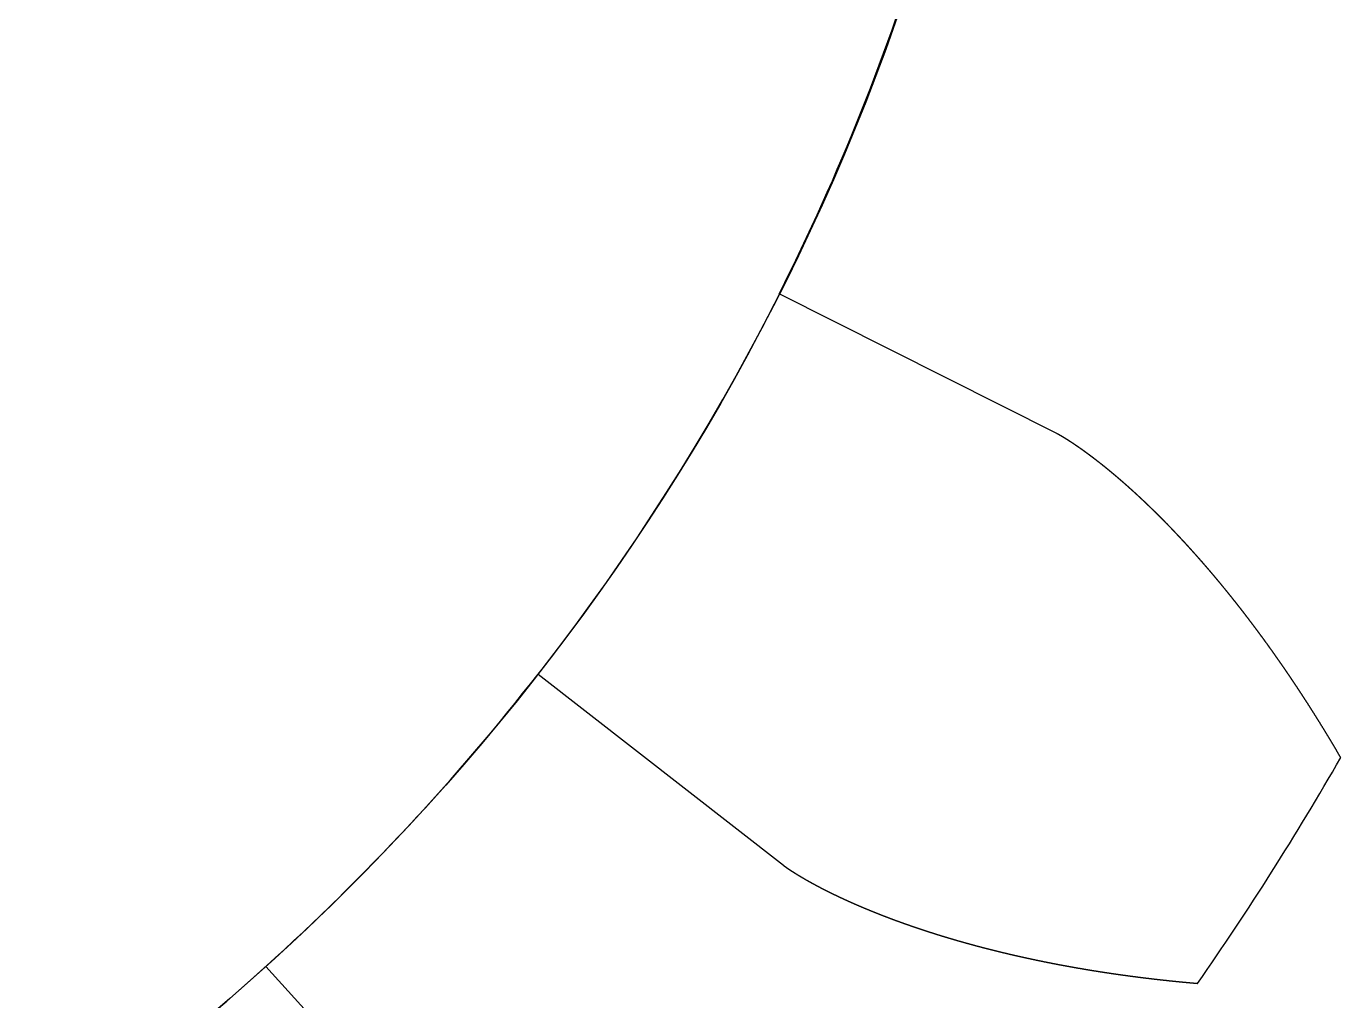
# Model space of a CAD drawing. Header units: centimetres. Extents: x -25.1 to 37.5, y -51.5 to 12.5.
# Drawn here: x 15.709 to 16.433, y -41.061 to -40.523 of the extents above; entities that cross this region are included whole.
import ezdxf

# ---------------------------------------------------------------- set-up
doc = ezdxf.new("R2010")
doc.units = ezdxf.units.CM
doc.header["$MEASUREMENT"] = 0
for name, color, linetype in [('robot assembler v21_Sketch67', 7, 'Continuous'), ('robot assembler v21_Sketch68', 7, 'Continuous'), ('robot assembler v21_Sketch69', 7, 'Continuous'), ('robot assembler v21_Sketch72', 7, 'Continuous')]:
    doc.layers.add(name, color=color, linetype=linetype)

msp = doc.modelspace()

# ---------------------------------------------------------------- linework, layer by layer
at = {"layer": 'robot assembler v21_Sketch67'}
for p, q in [((16.27709, -40.748, 50.1), (16.12405, -40.67089, 50.1)), ((16.27718, -40.74804, 50.1), (16.27709, -40.748, 50.1)), ((15.99126, -40.88051, 50.1), (16.12637, -40.98593, 50.1)), ((16.12637, -40.98593, 50.1), (16.12645, -40.98599, 50.1)), ((15.95616, -41.16883, 50.1), (15.84131, -41.04164, 50.1))]:
    msp.add_line(p, q, dxfattribs=at)
msp.add_circle((14.991, -40.1, 50.1), 1.26875, dxfattribs=at)
for radius, start, end in [(1.26875, 333.25887, 343.21172), (1.26875, 312.0824, 322.03525), (1.6625, 325.10689, 330.18723)]:
    msp.add_arc((14.991, -40.1, 50.1), radius, start, end, dxfattribs=at)
for points in [[(16.43347, -40.92654, 50.1), (16.43331, -40.92627, 50.1), (16.43299, -40.92572, 50.1), (16.43252, -40.92491, 50.1), (16.43188, -40.92382, 50.1), (16.43108, -40.92247, 50.1), (16.43029, -40.92112, 50.1), (16.42949, -40.91977, 50.1), (16.42869, -40.91843, 50.1), (16.42789, -40.9171, 50.1), (16.42709, -40.91577, 50.1), (16.42629, -40.91444, 50.1), (16.42549, -40.91312, 50.1), (16.42468, -40.9118, 50.1), (16.42388, -40.91049, 50.1), (16.42308, -40.90918, 50.1), (16.42227, -40.90788, 50.1), (16.42147, -40.90658, 50.1), (16.42066, -40.90529, 50.1), (16.41985, -40.904, 50.1), (16.41905, -40.90271, 50.1), (16.41824, -40.90143, 50.1), (16.41743, -40.90016, 50.1), (16.41662, -40.89888, 50.1), (16.41581, -40.89762, 50.1), (16.415, -40.89636, 50.1), (16.41419, -40.8951, 50.1), (16.41338, -40.89385, 50.1), (16.41257, -40.8926, 50.1), (16.41176, -40.89136, 50.1), (16.41095, -40.89012, 50.1), (16.41013, -40.88888, 50.1), (16.40932, -40.88766, 50.1), (16.40851, -40.88643, 50.1), (16.40769, -40.88521, 50.1), (16.40688, -40.884, 50.1), (16.40607, -40.88279, 50.1), (16.40525, -40.88158, 50.1), (16.40444, -40.88038, 50.1), (16.40362, -40.87919, 50.1), (16.40281, -40.878, 50.1), (16.40199, -40.87681, 50.1), (16.40118, -40.87563, 50.1), (16.40036, -40.87445, 50.1), (16.39955, -40.87328, 50.1), (16.39873, -40.87211, 50.1), (16.39791, -40.87095, 50.1), (16.3971, -40.8698, 50.1), (16.39628, -40.86864, 50.1), (16.39547, -40.8675, 50.1), (16.39465, -40.86635, 50.1), (16.39384, -40.86522, 50.1), (16.39302, -40.86408, 50.1), (16.3922, -40.86296, 50.1), (16.39139, -40.86183, 50.1), (16.39057, -40.86071, 50.1), (16.38976, -40.8596, 50.1), (16.38894, -40.85849, 50.1), (16.38813, -40.85739, 50.1), (16.38731, -40.85629, 50.1), (16.3865, -40.8552, 50.1), (16.38568, -40.85411, 50.1), (16.38487, -40.85303, 50.1), (16.38405, -40.85195, 50.1), (16.38324, -40.85088, 50.1), (16.38243, -40.84981, 50.1), (16.38161, -40.84874, 50.1), (16.3808, -40.84769, 50.1), (16.37999, -40.84663, 50.1), (16.37918, -40.84558, 50.1), (16.37837, -40.84454, 50.1), (16.37755, -40.8435, 50.1), (16.37674, -40.84247, 50.1), (16.37593, -40.84144, 50.1), (16.37512, -40.84042, 50.1), (16.37432, -40.8394, 50.1), (16.37351, -40.83839, 50.1), (16.3727, -40.83738, 50.1), (16.37189, -40.83638, 50.1), (16.37109, -40.83538, 50.1), (16.37028, -40.83439, 50.1), (16.36948, -40.8334, 50.1), (16.36867, -40.83242, 50.1), (16.36787, -40.83144, 50.1), (16.36707, -40.83047, 50.1), (16.36626, -40.8295, 50.1), (16.36546, -40.82854, 50.1), (16.36466, -40.82758, 50.1), (16.36386, -40.82663, 50.1), (16.36307, -40.82569, 50.1), (16.36227, -40.82475, 50.1), (16.36147, -40.82381, 50.1), (16.36068, -40.82288, 50.1), (16.35988, -40.82196, 50.1), (16.35909, -40.82104, 50.1), (16.3583, -40.82012, 50.1), (16.35751, -40.81921, 50.1), (16.35672, -40.81831, 50.1), (16.35593, -40.81741, 50.1), (16.35514, -40.81652, 50.1), (16.35435, -40.81563, 50.1), (16.35357, -40.81475, 50.1), (16.35279, -40.81387, 50.1), (16.352, -40.813, 50.1), (16.35122, -40.81213, 50.1), (16.35044, -40.81127, 50.1), (16.34966, -40.81041, 50.1), (16.34889, -40.80956, 50.1), (16.34811, -40.80871, 50.1), (16.34734, -40.80787, 50.1), (16.34657, -40.80704, 50.1), (16.3458, -40.80621, 50.1), (16.34503, -40.80539, 50.1), (16.34426, -40.80457, 50.1), (16.34349, -40.80376, 50.1), (16.34273, -40.80295, 50.1), (16.34197, -40.80215, 50.1), (16.34121, -40.80135, 50.1), (16.34045, -40.80056, 50.1), (16.33969, -40.79977, 50.1), (16.33894, -40.79899, 50.1), (16.33819, -40.79822, 50.1), (16.33743, -40.79745, 50.1), (16.33669, -40.79668, 50.1), (16.33594, -40.79593, 50.1), (16.33519, -40.79517, 50.1), (16.33445, -40.79443, 50.1), (16.33371, -40.79368, 50.1), (16.33297, -40.79295, 50.1), (16.33224, -40.79222, 50.1), (16.3315, -40.79149, 50.1), (16.33077, -40.79077, 50.1), (16.33004, -40.79006, 50.1), (16.32931, -40.78935, 50.1), (16.32859, -40.78865, 50.1), (16.32787, -40.78795, 50.1), (16.32715, -40.78726, 50.1), (16.32643, -40.78657, 50.1), (16.32572, -40.78589, 50.1), (16.32501, -40.78522, 50.1), (16.3243, -40.78455, 50.1), (16.32359, -40.78389, 50.1), (16.32289, -40.78323, 50.1), (16.32219, -40.78258, 50.1), (16.32149, -40.78193, 50.1), (16.32079, -40.78129, 50.1), (16.3201, -40.78066, 50.1), (16.31941, -40.78003, 50.1), (16.31872, -40.77941, 50.1), (16.31804, -40.77879, 50.1), (16.31736, -40.77818, 50.1), (16.31668, -40.77757, 50.1), (16.31601, -40.77697, 50.1), (16.31534, -40.77638, 50.1), (16.31467, -40.77579, 50.1), (16.31401, -40.7752, 50.1), (16.31335, -40.77463, 50.1), (16.31269, -40.77406, 50.1), (16.31204, -40.77349, 50.1), (16.31139, -40.77293, 50.1), (16.31074, -40.77238, 50.1), (16.3101, -40.77183, 50.1), (16.30946, -40.77129, 50.1), (16.30883, -40.77075, 50.1), (16.3082, -40.77022, 50.1), (16.30757, -40.7697, 50.1), (16.30694, -40.76918, 50.1), (16.30633, -40.76867, 50.1), (16.30571, -40.76816, 50.1), (16.3051, -40.76766, 50.1), (16.30449, -40.76717, 50.1), (16.30389, -40.76668, 50.1), (16.30329, -40.76619, 50.1), (16.3027, -40.76572, 50.1), (16.30211, -40.76525, 50.1), (16.30152, -40.76478, 50.1), (16.30094, -40.76432, 50.1), (16.30037, -40.76387, 50.1), (16.29979, -40.76343, 50.1), (16.29923, -40.76299, 50.1), (16.29867, -40.76255, 50.1), (16.29811, -40.76212, 50.1), (16.29756, -40.7617, 50.1), (16.29701, -40.76128, 50.1), (16.29647, -40.76087, 50.1), (16.29593, -40.76047, 50.1), (16.2954, -40.76007, 50.1), (16.29488, -40.75968, 50.1), (16.29435, -40.7593, 50.1), (16.29384, -40.75892, 50.1), (16.29333, -40.75854, 50.1), (16.29283, -40.75818, 50.1), (16.29233, -40.75782, 50.1), (16.29184, -40.75746, 50.1), (16.29135, -40.75711, 50.1), (16.29087, -40.75677, 50.1), (16.2904, -40.75644, 50.1), (16.28993, -40.75611, 50.1), (16.28947, -40.75578, 50.1), (16.28901, -40.75547, 50.1), (16.28856, -40.75516, 50.1), (16.28812, -40.75485, 50.1), (16.28769, -40.75456, 50.1), (16.28726, -40.75426, 50.1), (16.28684, -40.75398, 50.1), (16.28642, -40.7537, 50.1), (16.28601, -40.75343, 50.1), (16.28561, -40.75316, 50.1), (16.28522, -40.7529, 50.1), (16.28483, -40.75265, 50.1), (16.28445, -40.7524, 50.1), (16.28408, -40.75216, 50.1), (16.28372, -40.75193, 50.1), (16.28337, -40.7517, 50.1), (16.28302, -40.75148, 50.1), (16.28268, -40.75127, 50.1), (16.28235, -40.75106, 50.1), (16.28203, -40.75086, 50.1), (16.28171, -40.75067, 50.1), (16.28141, -40.75048, 50.1), (16.28111, -40.7503, 50.1), (16.28082, -40.75012, 50.1), (16.28055, -40.74996, 50.1), (16.28028, -40.7498, 50.1), (16.28002, -40.74964, 50.1), (16.27977, -40.74949, 50.1), (16.27953, -40.74935, 50.1), (16.2793, -40.74922, 50.1), (16.27908, -40.74909, 50.1), (16.27887, -40.74897, 50.1), (16.27867, -40.74886, 50.1), (16.27848, -40.74875, 50.1), (16.27831, -40.74865, 50.1), (16.27814, -40.74856, 50.1), (16.27798, -40.74847, 50.1), (16.27784, -40.74839, 50.1), (16.27771, -40.74832, 50.1), (16.27759, -40.74826, 50.1), (16.27748, -40.7482, 50.1), (16.27739, -40.74815, 50.1), (16.2773, -40.74811, 50.1), (16.27725, -40.74808, 50.1), (16.27721, -40.74806, 50.1), (16.27719, -40.74805, 50.1), (16.27718, -40.74804, 50.1)], [(16.12645, -40.98599, 50.1), (16.12646, -40.986, 50.1), (16.12648, -40.98601, 50.1), (16.12651, -40.98603, 50.1), (16.12656, -40.98607, 50.1), (16.12663, -40.98613, 50.1), (16.12672, -40.98619, 50.1), (16.12682, -40.98626, 50.1), (16.12693, -40.98635, 50.1), (16.12705, -40.98643, 50.1), (16.12718, -40.98653, 50.1), (16.12733, -40.98663, 50.1), (16.12748, -40.98674, 50.1), (16.12765, -40.98686, 50.1), (16.12782, -40.98699, 50.1), (16.12801, -40.98712, 50.1), (16.12821, -40.98726, 50.1), (16.12842, -40.9874, 50.1), (16.12864, -40.98755, 50.1), (16.12887, -40.98771, 50.1), (16.12911, -40.98787, 50.1), (16.12936, -40.98804, 50.1), (16.12962, -40.98821, 50.1), (16.12989, -40.98839, 50.1), (16.13017, -40.98858, 50.1), (16.13046, -40.98877, 50.1), (16.13076, -40.98896, 50.1), (16.13107, -40.98917, 50.1), (16.13139, -40.98937, 50.1), (16.13172, -40.98958, 50.1), (16.13205, -40.9898, 50.1), (16.1324, -40.99002, 50.1), (16.13276, -40.99024, 50.1), (16.13313, -40.99047, 50.1), (16.1335, -40.9907, 50.1), (16.13389, -40.99094, 50.1), (16.13428, -40.99118, 50.1), (16.13468, -40.99142, 50.1), (16.13509, -40.99167, 50.1), (16.13551, -40.99192, 50.1), (16.13594, -40.99218, 50.1), (16.13638, -40.99244, 50.1), (16.13683, -40.9927, 50.1), (16.13728, -40.99297, 50.1), (16.13775, -40.99324, 50.1), (16.13822, -40.99351, 50.1), (16.1387, -40.99379, 50.1), (16.13919, -40.99407, 50.1), (16.13969, -40.99435, 50.1), (16.14019, -40.99464, 50.1), (16.14071, -40.99492, 50.1), (16.14123, -40.99521, 50.1), (16.14176, -40.99551, 50.1), (16.1423, -40.9958, 50.1), (16.14285, -40.9961, 50.1), (16.1434, -40.9964, 50.1), (16.14396, -40.99671, 50.1), (16.14453, -40.99701, 50.1), (16.14511, -40.99732, 50.1), (16.1457, -40.99763, 50.1), (16.14629, -40.99794, 50.1), (16.14689, -40.99826, 50.1), (16.1475, -40.99858, 50.1), (16.14812, -40.99889, 50.1), (16.14875, -40.99921, 50.1), (16.14938, -40.99954, 50.1), (16.15002, -40.99986, 50.1), (16.15067, -41.00019, 50.1), (16.15132, -41.00051, 50.1), (16.15199, -41.00084, 50.1), (16.15266, -41.00117, 50.1), (16.15333, -41.00151, 50.1), (16.15402, -41.00184, 50.1), (16.15471, -41.00217, 50.1), (16.15541, -41.00251, 50.1), (16.15612, -41.00285, 50.1), (16.15683, -41.00319, 50.1), (16.15755, -41.00353, 50.1), (16.15828, -41.00387, 50.1), (16.15901, -41.00421, 50.1), (16.15975, -41.00455, 50.1), (16.1605, -41.0049, 50.1), (16.16126, -41.00524, 50.1), (16.16202, -41.00559, 50.1), (16.16279, -41.00594, 50.1), (16.16357, -41.00628, 50.1), (16.16435, -41.00663, 50.1), (16.16514, -41.00698, 50.1), (16.16594, -41.00733, 50.1), (16.16674, -41.00768, 50.1), (16.16755, -41.00803, 50.1), (16.16837, -41.00838, 50.1), (16.16919, -41.00874, 50.1), (16.17003, -41.00909, 50.1), (16.17086, -41.00944, 50.1), (16.17171, -41.0098, 50.1), (16.17256, -41.01015, 50.1), (16.17341, -41.0105, 50.1), (16.17428, -41.01086, 50.1), (16.17515, -41.01121, 50.1), (16.17602, -41.01157, 50.1), (16.1769, -41.01192, 50.1), (16.17779, -41.01228, 50.1), (16.17869, -41.01263, 50.1), (16.17959, -41.01299, 50.1), (16.1805, -41.01334, 50.1), (16.18141, -41.0137, 50.1), (16.18233, -41.01405, 50.1), (16.18326, -41.01441, 50.1), (16.18419, -41.01476, 50.1), (16.18513, -41.01512, 50.1), (16.18607, -41.01547, 50.1), (16.18702, -41.01583, 50.1), (16.18798, -41.01618, 50.1), (16.18894, -41.01654, 50.1), (16.18991, -41.01689, 50.1), (16.19089, -41.01724, 50.1), (16.19187, -41.0176, 50.1), (16.19286, -41.01795, 50.1), (16.19385, -41.0183, 50.1), (16.19485, -41.01865, 50.1), (16.19585, -41.01901, 50.1), (16.19686, -41.01936, 50.1), (16.19788, -41.01971, 50.1), (16.1989, -41.02006, 50.1), (16.19993, -41.0204, 50.1), (16.20096, -41.02075, 50.1), (16.202, -41.0211, 50.1), (16.20305, -41.02145, 50.1), (16.2041, -41.02179, 50.1), (16.20516, -41.02214, 50.1), (16.20622, -41.02248, 50.1), (16.20729, -41.02283, 50.1), (16.20836, -41.02317, 50.1), (16.20944, -41.02351, 50.1), (16.21052, -41.02386, 50.1), (16.21161, -41.0242, 50.1), (16.21271, -41.02454, 50.1), (16.21381, -41.02487, 50.1), (16.21491, -41.02521, 50.1), (16.21603, -41.02555, 50.1), (16.21714, -41.02588, 50.1), (16.21827, -41.02622, 50.1), (16.2194, -41.02655, 50.1), (16.22053, -41.02689, 50.1), (16.22167, -41.02722, 50.1), (16.22281, -41.02755, 50.1), (16.22396, -41.02788, 50.1), (16.22512, -41.0282, 50.1), (16.22628, -41.02853, 50.1), (16.22744, -41.02886, 50.1), (16.22861, -41.02918, 50.1), (16.22979, -41.0295, 50.1), (16.23097, -41.02982, 50.1), (16.23215, -41.03015, 50.1), (16.23335, -41.03046, 50.1), (16.23454, -41.03078, 50.1), (16.23574, -41.0311, 50.1), (16.23695, -41.03141, 50.1), (16.23816, -41.03173, 50.1), (16.23938, -41.03204, 50.1), (16.2406, -41.03235, 50.1), (16.24183, -41.03266, 50.1), (16.24306, -41.03296, 50.1), (16.24429, -41.03327, 50.1), (16.24554, -41.03358, 50.1), (16.24678, -41.03388, 50.1), (16.24803, -41.03418, 50.1), (16.24929, -41.03448, 50.1), (16.25055, -41.03478, 50.1), (16.25182, -41.03507, 50.1), (16.25309, -41.03537, 50.1), (16.25436, -41.03566, 50.1), (16.25564, -41.03595, 50.1), (16.25693, -41.03624, 50.1), (16.25822, -41.03653, 50.1), (16.25951, -41.03682, 50.1), (16.26081, -41.0371, 50.1), (16.26212, -41.03738, 50.1), (16.26343, -41.03766, 50.1), (16.26474, -41.03794, 50.1), (16.26606, -41.03822, 50.1), (16.26738, -41.03849, 50.1), (16.26871, -41.03877, 50.1), (16.27004, -41.03904, 50.1), (16.27138, -41.03931, 50.1), (16.27272, -41.03958, 50.1), (16.27406, -41.03984, 50.1), (16.27541, -41.04011, 50.1), (16.27677, -41.04037, 50.1), (16.27813, -41.04063, 50.1), (16.27949, -41.04089, 50.1), (16.28086, -41.04114, 50.1), (16.28223, -41.04139, 50.1), (16.28361, -41.04165, 50.1), (16.28499, -41.0419, 50.1), (16.28638, -41.04214, 50.1), (16.28777, -41.04239, 50.1), (16.28916, -41.04263, 50.1), (16.29056, -41.04287, 50.1), (16.29196, -41.04311, 50.1), (16.29337, -41.04335, 50.1), (16.29478, -41.04358, 50.1), (16.2962, -41.04382, 50.1), (16.29762, -41.04405, 50.1), (16.29905, -41.04427, 50.1), (16.30047, -41.0445, 50.1), (16.30191, -41.04472, 50.1), (16.30335, -41.04495, 50.1), (16.30479, -41.04516, 50.1), (16.30623, -41.04538, 50.1), (16.30768, -41.0456, 50.1), (16.30914, -41.04581, 50.1), (16.31059, -41.04602, 50.1), (16.31206, -41.04622, 50.1), (16.31352, -41.04643, 50.1), (16.31499, -41.04663, 50.1), (16.31647, -41.04683, 50.1), (16.31795, -41.04703, 50.1), (16.31943, -41.04723, 50.1), (16.32092, -41.04742, 50.1), (16.32241, -41.04761, 50.1), (16.3239, -41.0478, 50.1), (16.3254, -41.04798, 50.1), (16.3269, -41.04817, 50.1), (16.32841, -41.04835, 50.1), (16.32992, -41.04853, 50.1), (16.33144, -41.0487, 50.1), (16.33295, -41.04888, 50.1), (16.33448, -41.04905, 50.1), (16.336, -41.04921, 50.1), (16.33753, -41.04938, 50.1), (16.33907, -41.04954, 50.1), (16.3406, -41.0497, 50.1), (16.34214, -41.04986, 50.1), (16.34369, -41.05002, 50.1), (16.34524, -41.05017, 50.1), (16.34679, -41.05032, 50.1), (16.34835, -41.05047, 50.1), (16.34991, -41.05061, 50.1), (16.35147, -41.05075, 50.1), (16.35273, -41.05086, 50.1), (16.35367, -41.05095, 50.1), (16.3543, -41.051, 50.1), (16.35461, -41.05103, 50.1)]]:
    msp.add_open_spline(points, degree=5, dxfattribs=at)
at = {"layer": 'robot assembler v21_Sketch68'}
for p, q in [((16.27709, -40.748, 50.1), (16.12405, -40.67089, 50.1)), ((16.27718, -40.74804, 50.1), (16.27709, -40.748, 50.1)), ((15.99126, -40.88051, 50.1), (16.12637, -40.98593, 50.1)), ((16.12637, -40.98593, 50.1), (16.12645, -40.98599, 50.1)), ((15.95616, -41.16883, 50.1), (15.84131, -41.04164, 50.1))]:
    msp.add_line(p, q, dxfattribs=at)
msp.add_circle((14.991, -40.1, 50.1), 1.26875, dxfattribs=at)
for radius, start, end in [(1.26875, 333.25887, 343.21172), (1.26875, 312.0824, 322.03525), (1.6625, 325.10689, 330.18723)]:
    msp.add_arc((14.991, -40.1, 50.1), radius, start, end, dxfattribs=at)
for points in [[(16.43347, -40.92654, 50.1), (16.43331, -40.92627, 50.1), (16.43299, -40.92572, 50.1), (16.43252, -40.92491, 50.1), (16.43188, -40.92382, 50.1), (16.43108, -40.92247, 50.1), (16.43029, -40.92112, 50.1), (16.42949, -40.91977, 50.1), (16.42869, -40.91843, 50.1), (16.42789, -40.9171, 50.1), (16.42709, -40.91577, 50.1), (16.42629, -40.91444, 50.1), (16.42549, -40.91312, 50.1), (16.42468, -40.9118, 50.1), (16.42388, -40.91049, 50.1), (16.42308, -40.90918, 50.1), (16.42227, -40.90788, 50.1), (16.42147, -40.90658, 50.1), (16.42066, -40.90529, 50.1), (16.41985, -40.904, 50.1), (16.41905, -40.90271, 50.1), (16.41824, -40.90143, 50.1), (16.41743, -40.90016, 50.1), (16.41662, -40.89888, 50.1), (16.41581, -40.89762, 50.1), (16.415, -40.89636, 50.1), (16.41419, -40.8951, 50.1), (16.41338, -40.89385, 50.1), (16.41257, -40.8926, 50.1), (16.41176, -40.89136, 50.1), (16.41095, -40.89012, 50.1), (16.41013, -40.88888, 50.1), (16.40932, -40.88766, 50.1), (16.40851, -40.88643, 50.1), (16.40769, -40.88521, 50.1), (16.40688, -40.884, 50.1), (16.40607, -40.88279, 50.1), (16.40525, -40.88158, 50.1), (16.40444, -40.88038, 50.1), (16.40362, -40.87919, 50.1), (16.40281, -40.878, 50.1), (16.40199, -40.87681, 50.1), (16.40118, -40.87563, 50.1), (16.40036, -40.87445, 50.1), (16.39955, -40.87328, 50.1), (16.39873, -40.87211, 50.1), (16.39791, -40.87095, 50.1), (16.3971, -40.8698, 50.1), (16.39628, -40.86864, 50.1), (16.39547, -40.8675, 50.1), (16.39465, -40.86635, 50.1), (16.39384, -40.86522, 50.1), (16.39302, -40.86408, 50.1), (16.3922, -40.86296, 50.1), (16.39139, -40.86183, 50.1), (16.39057, -40.86071, 50.1), (16.38976, -40.8596, 50.1), (16.38894, -40.85849, 50.1), (16.38813, -40.85739, 50.1), (16.38731, -40.85629, 50.1), (16.3865, -40.8552, 50.1), (16.38568, -40.85411, 50.1), (16.38487, -40.85303, 50.1), (16.38405, -40.85195, 50.1), (16.38324, -40.85088, 50.1), (16.38243, -40.84981, 50.1), (16.38161, -40.84874, 50.1), (16.3808, -40.84769, 50.1), (16.37999, -40.84663, 50.1), (16.37918, -40.84558, 50.1), (16.37837, -40.84454, 50.1), (16.37755, -40.8435, 50.1), (16.37674, -40.84247, 50.1), (16.37593, -40.84144, 50.1), (16.37512, -40.84042, 50.1), (16.37432, -40.8394, 50.1), (16.37351, -40.83839, 50.1), (16.3727, -40.83738, 50.1), (16.37189, -40.83638, 50.1), (16.37109, -40.83538, 50.1), (16.37028, -40.83439, 50.1), (16.36948, -40.8334, 50.1), (16.36867, -40.83242, 50.1), (16.36787, -40.83144, 50.1), (16.36707, -40.83047, 50.1), (16.36626, -40.8295, 50.1), (16.36546, -40.82854, 50.1), (16.36466, -40.82758, 50.1), (16.36386, -40.82663, 50.1), (16.36307, -40.82569, 50.1), (16.36227, -40.82475, 50.1), (16.36147, -40.82381, 50.1), (16.36068, -40.82288, 50.1), (16.35988, -40.82196, 50.1), (16.35909, -40.82104, 50.1), (16.3583, -40.82012, 50.1), (16.35751, -40.81921, 50.1), (16.35672, -40.81831, 50.1), (16.35593, -40.81741, 50.1), (16.35514, -40.81652, 50.1), (16.35435, -40.81563, 50.1), (16.35357, -40.81475, 50.1), (16.35279, -40.81387, 50.1), (16.352, -40.813, 50.1), (16.35122, -40.81213, 50.1), (16.35044, -40.81127, 50.1), (16.34966, -40.81041, 50.1), (16.34889, -40.80956, 50.1), (16.34811, -40.80871, 50.1), (16.34734, -40.80787, 50.1), (16.34657, -40.80704, 50.1), (16.3458, -40.80621, 50.1), (16.34503, -40.80539, 50.1), (16.34426, -40.80457, 50.1), (16.34349, -40.80376, 50.1), (16.34273, -40.80295, 50.1), (16.34197, -40.80215, 50.1), (16.34121, -40.80135, 50.1), (16.34045, -40.80056, 50.1), (16.33969, -40.79977, 50.1), (16.33894, -40.79899, 50.1), (16.33819, -40.79822, 50.1), (16.33743, -40.79745, 50.1), (16.33669, -40.79668, 50.1), (16.33594, -40.79593, 50.1), (16.33519, -40.79517, 50.1), (16.33445, -40.79443, 50.1), (16.33371, -40.79368, 50.1), (16.33297, -40.79295, 50.1), (16.33224, -40.79222, 50.1), (16.3315, -40.79149, 50.1), (16.33077, -40.79077, 50.1), (16.33004, -40.79006, 50.1), (16.32931, -40.78935, 50.1), (16.32859, -40.78865, 50.1), (16.32787, -40.78795, 50.1), (16.32715, -40.78726, 50.1), (16.32643, -40.78657, 50.1), (16.32572, -40.78589, 50.1), (16.32501, -40.78522, 50.1), (16.3243, -40.78455, 50.1), (16.32359, -40.78389, 50.1), (16.32289, -40.78323, 50.1), (16.32219, -40.78258, 50.1), (16.32149, -40.78193, 50.1), (16.32079, -40.78129, 50.1), (16.3201, -40.78066, 50.1), (16.31941, -40.78003, 50.1), (16.31872, -40.77941, 50.1), (16.31804, -40.77879, 50.1), (16.31736, -40.77818, 50.1), (16.31668, -40.77757, 50.1), (16.31601, -40.77697, 50.1), (16.31534, -40.77638, 50.1), (16.31467, -40.77579, 50.1), (16.31401, -40.7752, 50.1), (16.31335, -40.77463, 50.1), (16.31269, -40.77406, 50.1), (16.31204, -40.77349, 50.1), (16.31139, -40.77293, 50.1), (16.31074, -40.77238, 50.1), (16.3101, -40.77183, 50.1), (16.30946, -40.77129, 50.1), (16.30883, -40.77075, 50.1), (16.3082, -40.77022, 50.1), (16.30757, -40.7697, 50.1), (16.30694, -40.76918, 50.1), (16.30633, -40.76867, 50.1), (16.30571, -40.76816, 50.1), (16.3051, -40.76766, 50.1), (16.30449, -40.76717, 50.1), (16.30389, -40.76668, 50.1), (16.30329, -40.76619, 50.1), (16.3027, -40.76572, 50.1), (16.30211, -40.76525, 50.1), (16.30152, -40.76478, 50.1), (16.30094, -40.76432, 50.1), (16.30037, -40.76387, 50.1), (16.29979, -40.76343, 50.1), (16.29923, -40.76299, 50.1), (16.29867, -40.76255, 50.1), (16.29811, -40.76212, 50.1), (16.29756, -40.7617, 50.1), (16.29701, -40.76128, 50.1), (16.29647, -40.76087, 50.1), (16.29593, -40.76047, 50.1), (16.2954, -40.76007, 50.1), (16.29488, -40.75968, 50.1), (16.29435, -40.7593, 50.1), (16.29384, -40.75892, 50.1), (16.29333, -40.75854, 50.1), (16.29283, -40.75818, 50.1), (16.29233, -40.75782, 50.1), (16.29184, -40.75746, 50.1), (16.29135, -40.75711, 50.1), (16.29087, -40.75677, 50.1), (16.2904, -40.75644, 50.1), (16.28993, -40.75611, 50.1), (16.28947, -40.75578, 50.1), (16.28901, -40.75547, 50.1), (16.28856, -40.75516, 50.1), (16.28812, -40.75485, 50.1), (16.28769, -40.75456, 50.1), (16.28726, -40.75426, 50.1), (16.28684, -40.75398, 50.1), (16.28642, -40.7537, 50.1), (16.28601, -40.75343, 50.1), (16.28561, -40.75316, 50.1), (16.28522, -40.7529, 50.1), (16.28483, -40.75265, 50.1), (16.28445, -40.7524, 50.1), (16.28408, -40.75216, 50.1), (16.28372, -40.75193, 50.1), (16.28337, -40.7517, 50.1), (16.28302, -40.75148, 50.1), (16.28268, -40.75127, 50.1), (16.28235, -40.75106, 50.1), (16.28203, -40.75086, 50.1), (16.28171, -40.75067, 50.1), (16.28141, -40.75048, 50.1), (16.28111, -40.7503, 50.1), (16.28082, -40.75012, 50.1), (16.28055, -40.74996, 50.1), (16.28028, -40.7498, 50.1), (16.28002, -40.74964, 50.1), (16.27977, -40.74949, 50.1), (16.27953, -40.74935, 50.1), (16.2793, -40.74922, 50.1), (16.27908, -40.74909, 50.1), (16.27887, -40.74897, 50.1), (16.27867, -40.74886, 50.1), (16.27848, -40.74875, 50.1), (16.27831, -40.74865, 50.1), (16.27814, -40.74856, 50.1), (16.27798, -40.74847, 50.1), (16.27784, -40.74839, 50.1), (16.27771, -40.74832, 50.1), (16.27759, -40.74826, 50.1), (16.27748, -40.7482, 50.1), (16.27739, -40.74815, 50.1), (16.2773, -40.74811, 50.1), (16.27725, -40.74808, 50.1), (16.27721, -40.74806, 50.1), (16.27719, -40.74805, 50.1), (16.27718, -40.74804, 50.1)], [(16.12645, -40.98599, 50.1), (16.12646, -40.986, 50.1), (16.12648, -40.98601, 50.1), (16.12651, -40.98603, 50.1), (16.12656, -40.98607, 50.1), (16.12663, -40.98613, 50.1), (16.12672, -40.98619, 50.1), (16.12682, -40.98626, 50.1), (16.12693, -40.98635, 50.1), (16.12705, -40.98643, 50.1), (16.12718, -40.98653, 50.1), (16.12733, -40.98663, 50.1), (16.12748, -40.98674, 50.1), (16.12765, -40.98686, 50.1), (16.12782, -40.98699, 50.1), (16.12801, -40.98712, 50.1), (16.12821, -40.98726, 50.1), (16.12842, -40.9874, 50.1), (16.12864, -40.98755, 50.1), (16.12887, -40.98771, 50.1), (16.12911, -40.98787, 50.1), (16.12936, -40.98804, 50.1), (16.12962, -40.98821, 50.1), (16.12989, -40.98839, 50.1), (16.13017, -40.98858, 50.1), (16.13046, -40.98877, 50.1), (16.13076, -40.98896, 50.1), (16.13107, -40.98917, 50.1), (16.13139, -40.98937, 50.1), (16.13172, -40.98958, 50.1), (16.13205, -40.9898, 50.1), (16.1324, -40.99002, 50.1), (16.13276, -40.99024, 50.1), (16.13313, -40.99047, 50.1), (16.1335, -40.9907, 50.1), (16.13389, -40.99094, 50.1), (16.13428, -40.99118, 50.1), (16.13468, -40.99142, 50.1), (16.13509, -40.99167, 50.1), (16.13551, -40.99192, 50.1), (16.13594, -40.99218, 50.1), (16.13638, -40.99244, 50.1), (16.13683, -40.9927, 50.1), (16.13728, -40.99297, 50.1), (16.13775, -40.99324, 50.1), (16.13822, -40.99351, 50.1), (16.1387, -40.99379, 50.1), (16.13919, -40.99407, 50.1), (16.13969, -40.99435, 50.1), (16.14019, -40.99464, 50.1), (16.14071, -40.99492, 50.1), (16.14123, -40.99521, 50.1), (16.14176, -40.99551, 50.1), (16.1423, -40.9958, 50.1), (16.14285, -40.9961, 50.1), (16.1434, -40.9964, 50.1), (16.14396, -40.99671, 50.1), (16.14453, -40.99701, 50.1), (16.14511, -40.99732, 50.1), (16.1457, -40.99763, 50.1), (16.14629, -40.99794, 50.1), (16.14689, -40.99826, 50.1), (16.1475, -40.99858, 50.1), (16.14812, -40.99889, 50.1), (16.14875, -40.99921, 50.1), (16.14938, -40.99954, 50.1), (16.15002, -40.99986, 50.1), (16.15067, -41.00019, 50.1), (16.15132, -41.00051, 50.1), (16.15199, -41.00084, 50.1), (16.15266, -41.00117, 50.1), (16.15333, -41.00151, 50.1), (16.15402, -41.00184, 50.1), (16.15471, -41.00217, 50.1), (16.15541, -41.00251, 50.1), (16.15612, -41.00285, 50.1), (16.15683, -41.00319, 50.1), (16.15755, -41.00353, 50.1), (16.15828, -41.00387, 50.1), (16.15901, -41.00421, 50.1), (16.15975, -41.00455, 50.1), (16.1605, -41.0049, 50.1), (16.16126, -41.00524, 50.1), (16.16202, -41.00559, 50.1), (16.16279, -41.00594, 50.1), (16.16357, -41.00628, 50.1), (16.16435, -41.00663, 50.1), (16.16514, -41.00698, 50.1), (16.16594, -41.00733, 50.1), (16.16674, -41.00768, 50.1), (16.16755, -41.00803, 50.1), (16.16837, -41.00838, 50.1), (16.16919, -41.00874, 50.1), (16.17003, -41.00909, 50.1), (16.17086, -41.00944, 50.1), (16.17171, -41.0098, 50.1), (16.17256, -41.01015, 50.1), (16.17341, -41.0105, 50.1), (16.17428, -41.01086, 50.1), (16.17515, -41.01121, 50.1), (16.17602, -41.01157, 50.1), (16.1769, -41.01192, 50.1), (16.17779, -41.01228, 50.1), (16.17869, -41.01263, 50.1), (16.17959, -41.01299, 50.1), (16.1805, -41.01334, 50.1), (16.18141, -41.0137, 50.1), (16.18233, -41.01405, 50.1), (16.18326, -41.01441, 50.1), (16.18419, -41.01476, 50.1), (16.18513, -41.01512, 50.1), (16.18607, -41.01547, 50.1), (16.18702, -41.01583, 50.1), (16.18798, -41.01618, 50.1), (16.18894, -41.01654, 50.1), (16.18991, -41.01689, 50.1), (16.19089, -41.01724, 50.1), (16.19187, -41.0176, 50.1), (16.19286, -41.01795, 50.1), (16.19385, -41.0183, 50.1), (16.19485, -41.01865, 50.1), (16.19585, -41.01901, 50.1), (16.19686, -41.01936, 50.1), (16.19788, -41.01971, 50.1), (16.1989, -41.02006, 50.1), (16.19993, -41.0204, 50.1), (16.20096, -41.02075, 50.1), (16.202, -41.0211, 50.1), (16.20305, -41.02145, 50.1), (16.2041, -41.02179, 50.1), (16.20516, -41.02214, 50.1), (16.20622, -41.02248, 50.1), (16.20729, -41.02283, 50.1), (16.20836, -41.02317, 50.1), (16.20944, -41.02351, 50.1), (16.21052, -41.02386, 50.1), (16.21161, -41.0242, 50.1), (16.21271, -41.02454, 50.1), (16.21381, -41.02487, 50.1), (16.21491, -41.02521, 50.1), (16.21603, -41.02555, 50.1), (16.21714, -41.02588, 50.1), (16.21827, -41.02622, 50.1), (16.2194, -41.02655, 50.1), (16.22053, -41.02689, 50.1), (16.22167, -41.02722, 50.1), (16.22281, -41.02755, 50.1), (16.22396, -41.02788, 50.1), (16.22512, -41.0282, 50.1), (16.22628, -41.02853, 50.1), (16.22744, -41.02886, 50.1), (16.22861, -41.02918, 50.1), (16.22979, -41.0295, 50.1), (16.23097, -41.02982, 50.1), (16.23215, -41.03015, 50.1), (16.23335, -41.03046, 50.1), (16.23454, -41.03078, 50.1), (16.23574, -41.0311, 50.1), (16.23695, -41.03141, 50.1), (16.23816, -41.03173, 50.1), (16.23938, -41.03204, 50.1), (16.2406, -41.03235, 50.1), (16.24183, -41.03266, 50.1), (16.24306, -41.03296, 50.1), (16.24429, -41.03327, 50.1), (16.24554, -41.03358, 50.1), (16.24678, -41.03388, 50.1), (16.24803, -41.03418, 50.1), (16.24929, -41.03448, 50.1), (16.25055, -41.03478, 50.1), (16.25182, -41.03507, 50.1), (16.25309, -41.03537, 50.1), (16.25436, -41.03566, 50.1), (16.25564, -41.03595, 50.1), (16.25693, -41.03624, 50.1), (16.25822, -41.03653, 50.1), (16.25951, -41.03682, 50.1), (16.26081, -41.0371, 50.1), (16.26212, -41.03738, 50.1), (16.26343, -41.03766, 50.1), (16.26474, -41.03794, 50.1), (16.26606, -41.03822, 50.1), (16.26738, -41.03849, 50.1), (16.26871, -41.03877, 50.1), (16.27004, -41.03904, 50.1), (16.27138, -41.03931, 50.1), (16.27272, -41.03958, 50.1), (16.27406, -41.03984, 50.1), (16.27541, -41.04011, 50.1), (16.27677, -41.04037, 50.1), (16.27813, -41.04063, 50.1), (16.27949, -41.04089, 50.1), (16.28086, -41.04114, 50.1), (16.28223, -41.04139, 50.1), (16.28361, -41.04165, 50.1), (16.28499, -41.0419, 50.1), (16.28638, -41.04214, 50.1), (16.28777, -41.04239, 50.1), (16.28916, -41.04263, 50.1), (16.29056, -41.04287, 50.1), (16.29196, -41.04311, 50.1), (16.29337, -41.04335, 50.1), (16.29478, -41.04358, 50.1), (16.2962, -41.04382, 50.1), (16.29762, -41.04405, 50.1), (16.29905, -41.04427, 50.1), (16.30047, -41.0445, 50.1), (16.30191, -41.04472, 50.1), (16.30335, -41.04495, 50.1), (16.30479, -41.04516, 50.1), (16.30623, -41.04538, 50.1), (16.30768, -41.0456, 50.1), (16.30914, -41.04581, 50.1), (16.31059, -41.04602, 50.1), (16.31206, -41.04622, 50.1), (16.31352, -41.04643, 50.1), (16.31499, -41.04663, 50.1), (16.31647, -41.04683, 50.1), (16.31795, -41.04703, 50.1), (16.31943, -41.04723, 50.1), (16.32092, -41.04742, 50.1), (16.32241, -41.04761, 50.1), (16.3239, -41.0478, 50.1), (16.3254, -41.04798, 50.1), (16.3269, -41.04817, 50.1), (16.32841, -41.04835, 50.1), (16.32992, -41.04853, 50.1), (16.33144, -41.0487, 50.1), (16.33295, -41.04888, 50.1), (16.33448, -41.04905, 50.1), (16.336, -41.04921, 50.1), (16.33753, -41.04938, 50.1), (16.33907, -41.04954, 50.1), (16.3406, -41.0497, 50.1), (16.34214, -41.04986, 50.1), (16.34369, -41.05002, 50.1), (16.34524, -41.05017, 50.1), (16.34679, -41.05032, 50.1), (16.34835, -41.05047, 50.1), (16.34991, -41.05061, 50.1), (16.35147, -41.05075, 50.1), (16.35273, -41.05086, 50.1), (16.35367, -41.05095, 50.1), (16.3543, -41.051, 50.1), (16.35461, -41.05103, 50.1)]]:
    msp.add_open_spline(points, degree=5, dxfattribs=at)
at = {"layer": 'robot assembler v21_Sketch69'}
msp.add_circle((14.991, -40.1, 51.3), 1.26875, dxfattribs=at)
at = {"layer": 'robot assembler v21_Sketch72'}
msp.add_arc((14.991, -40.1, 51.3), 1.26875, 94.1128, 85.07135, dxfattribs=at)

doc.saveas('drawing.dxf')
